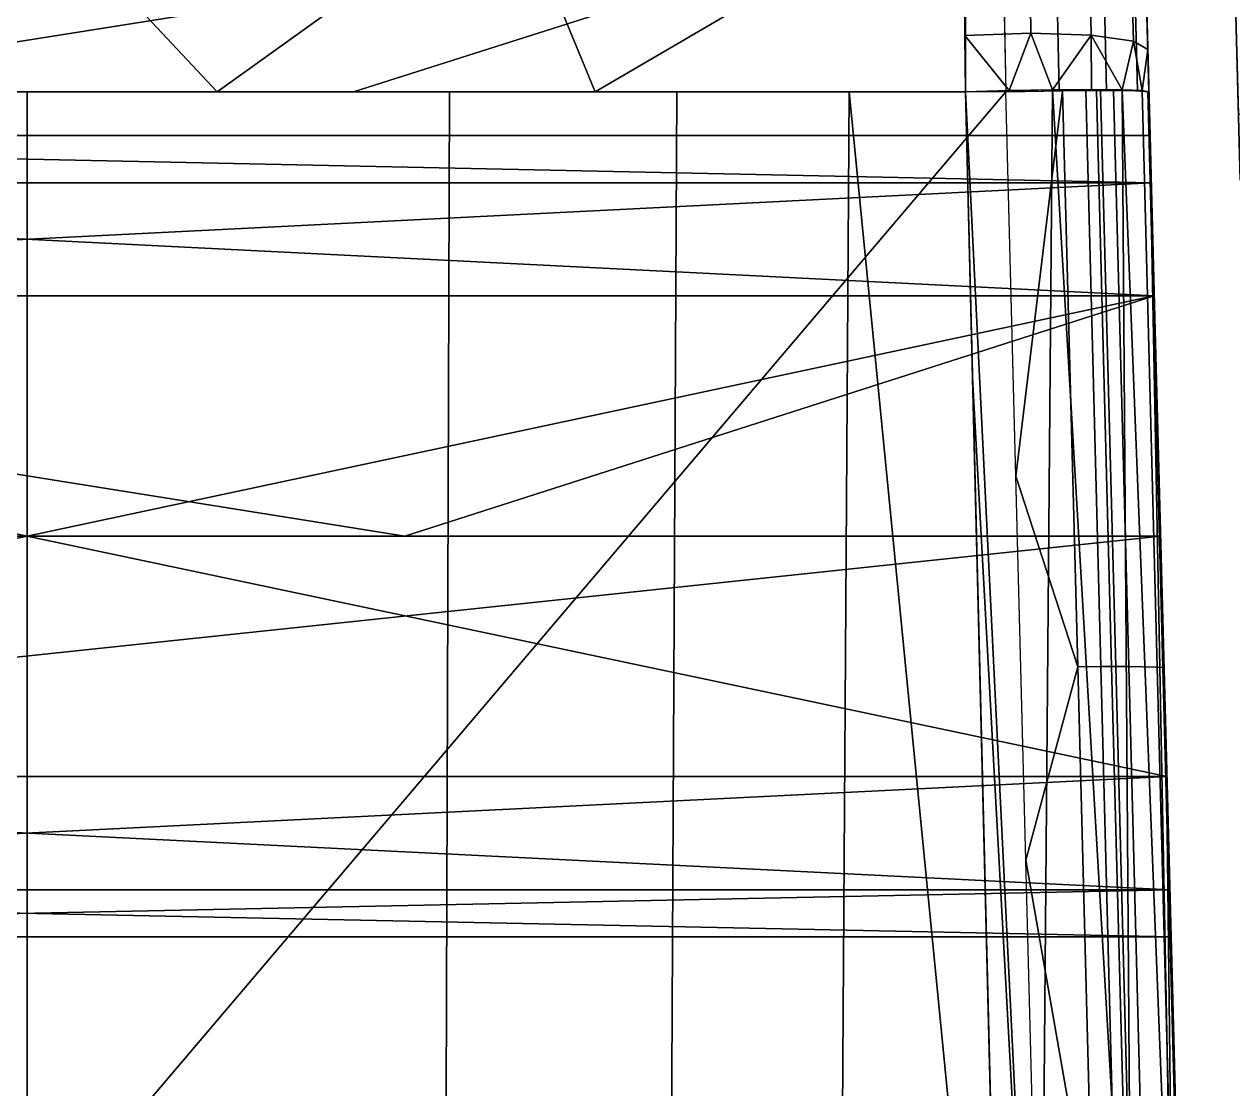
# Model space of a CAD drawing. Extents: x -17.6 to 17.7, y -17.9 to 0.1.
# Drawn here: x 0.004 to 4.225, y -10.299 to -6.579 of the extents above; entities that cross this region are included whole.
import ezdxf

# ---------------------------------------------------------------- set-up
doc = ezdxf.new("R2010")
doc.units = 0
doc.header["$MEASUREMENT"] = 0
doc.layers.add('IGES LEVEL 1', color=255, linetype='CONTINUOUS')

msp = doc.modelspace()

# ---------------------------------------------------------------- linework, layer by layer
at = {"layer": 'IGES LEVEL 1'}
for points in [[(12.3144, 0.1319, -7.5642), (12.1304, -6.8943, -7.3802), (4.1789, -4.3812, -7.4461)], [(4.1521, -3.355, 7.4729), (4.2508, -7.1246, 7.3742), (12.2182, -3.5435, 7.468)], [(12.1304, -6.8943, -7.3802), (4.2448, -6.8943, -7.3802), (4.1789, -4.3812, -7.4461)], [(3.9353, -6.9294, 2.5043), (3.9146, -6.1422, 2.5043), (3.894, -5.355, 3.6194)], [(3.894, -5.355, 3.6194), (3.9052, -5.7805, 6.2174), (3.9363, -6.9681, 4.0191)], [(3.9363, -6.9681, 4.0191), (3.9353, -6.9294, 2.5043), (3.894, -5.355, 3.6194)], [(4.2448, -6.8943, -7.3802), (4.2119, -5.6377, -7.4131), (4.2357, -6.5474, -5.6483)], [(3.9323, -6.8157, -10.3569), (3.9032, -5.7061, -9.7921), (3.9146, -6.1422, -8.4338)], [(3.9052, -5.7805, 6.2174), (3.9323, -6.8157, 6.6702), (3.9363, -6.9681, 4.0191)], [(4.2179, -5.8681, 7.4071), (4.2508, -7.1246, 7.3742), (4.2357, -6.5474, 5.6752)], [(1.6968, -6.0845, -10.3267), (3.2908, -6.0591, -10.6574), (1.9981, -6.8157, -10.5357)], [(3.2908, -6.0591, -10.6574), (3.2916, -6.8157, -10.8365), (1.9981, -6.8157, -10.5357)], [(-1.1247, -6.8157, 7.1701), (-3.3891, -6.0941, 7.0149), (3.4183, -6.0941, 7.0149)], [(1.1539, -6.8157, 7.1701), (-1.1247, -6.8157, 7.1701), (3.4183, -6.0941, 7.0149)], [(0.6786, -6.8157, -10.3843), (-0.6495, -6.8157, -10.3843), (-0.0066, -6.0845, -10.2061)], [(-0.0066, -6.0845, -10.2061), (1.6968, -6.0845, -10.3267), (0.6786, -6.8157, -10.3843)], [(1.9981, -6.8157, -10.5357), (0.6786, -6.8157, -10.3843), (1.6968, -6.0845, -10.3267)], [(3.4183, -6.0941, 7.0149), (3.4325, -6.8157, 7.1701), (1.1539, -6.8157, 7.1701)], [(3.9146, -6.1422, -6.2462), (3.9353, -6.9294, -6.2462), (3.9353, -6.9294, -8.4338), (3.9146, -6.1422, -8.4338)], [(3.9146, -6.1422, -4.0586), (3.9353, -6.9294, -4.0586), (3.9353, -6.9294, -6.2462), (3.9146, -6.1422, -6.2462)], [(3.9146, -6.1422, -1.8709), (3.9353, -6.9294, -1.8709), (3.9353, -6.9294, -4.0586), (3.9146, -6.1422, -4.0586)], [(3.9146, -6.1422, 0.3167), (3.9353, -6.9294, 0.3167), (3.9353, -6.9294, -1.8709), (3.9146, -6.1422, -1.8709)], [(3.9146, -6.1422, 2.5043), (3.9353, -6.9294, 2.5043), (3.9353, -6.9294, 0.3167), (3.9146, -6.1422, 0.3167)], [(3.9146, -6.1422, -8.4338), (3.9353, -6.9294, -8.4338), (3.9323, -6.8157, -10.3569)], [(3.2891, -6.618, -10.8201), (3.2881, -6.4232, -10.784), (3.5179, -6.4151, -10.7926), (3.5197, -6.6105, -10.8306)], [(3.5197, -6.6105, -10.8306), (3.5179, -6.4151, -10.7926), (3.7272, -6.4321, -10.7008), (3.7304, -6.6179, -10.7377)], [(3.6188, -6.8118, 7.1339), (3.6108, -6.4362, 7.0868), (3.4249, -6.4331, 7.1229), (3.4325, -6.8157, 7.1701)], [(3.784, -6.8103, 7.0254), (3.7756, -6.4556, 6.9807), (3.6108, -6.4362, 7.0868), (3.6188, -6.8118, 7.1339)], [(3.7304, -6.6179, -10.7377), (3.7272, -6.4321, -10.7008), (3.8741, -6.4711, -10.526), (3.8781, -6.6389, -10.559)], [(3.8923, -6.8117, 6.8658), (3.8841, -6.4874, 6.8252), (3.7756, -6.4556, 6.9807), (3.784, -6.8103, 7.0254)], [(3.8781, -6.6389, -10.559), (3.8741, -6.4711, -10.526), (3.9246, -6.5213, -10.316), (3.9284, -6.6675, -10.344)], [(3.9323, -6.8157, 6.6702), (3.9248, -6.5287, 6.6348), (3.8841, -6.4874, 6.8252), (3.8923, -6.8117, 6.8658)], [(3.2891, -6.618, -10.8201), (3.5197, -6.6105, -10.8306), (3.4443, -6.811, -10.8564)], [(3.4443, -6.811, -10.8564), (3.2916, -6.8157, -10.8365), (3.2891, -6.618, -10.8201)], [(3.5958, -6.808, -10.829), (3.4443, -6.811, -10.8564), (3.5197, -6.6105, -10.8306)], [(3.5197, -6.6105, -10.8306), (3.7304, -6.6179, -10.7377), (3.5958, -6.808, -10.829)], [(3.7318, -6.807, -10.7568), (3.5958, -6.808, -10.829), (3.7304, -6.6179, -10.7377)], [(3.8394, -6.808, -10.6466), (3.7318, -6.807, -10.7568), (3.7304, -6.6179, -10.7377)], [(3.7304, -6.6179, -10.7377), (3.8781, -6.6389, -10.559), (3.8394, -6.808, -10.6466)], [(3.9084, -6.811, -10.509), (3.8394, -6.808, -10.6466), (3.8781, -6.6389, -10.559)], [(3.8781, -6.6389, -10.559), (3.9284, -6.6675, -10.344), (3.9084, -6.811, -10.509)], [(3.9323, -6.8157, -10.3569), (3.9084, -6.811, -10.509), (3.9284, -6.6675, -10.344)], [(-3.5087, -10.8419, 7.2755), (0.0146, -10.8419, 7.2755), (-3.4033, -6.8157, 7.1701)], [(0.0146, -6.8157, 7.1701), (-3.4033, -6.8157, 7.1701), (0.0146, -10.8419, 7.2755)], [(1.4894, -6.8157, -10.4592), (1.4545, -17.355, -10.733), (-0.4835, -17.355, -10.6522), (-0.4956, -6.8157, -10.3765)], [(0.0146, -10.8419, 7.2755), (3.5379, -10.8419, 7.2755), (3.4325, -6.8157, 7.1701)], [(3.4325, -6.8157, 7.1701), (0.0146, -6.8157, 7.1701), (0.0146, -10.8419, 7.2755)], [(2.2839, -6.8157, -10.5888), (2.2301, -17.355, -10.8595), (1.4545, -17.355, -10.733), (1.4894, -6.8157, -10.4592)], [(2.8853, -6.8157, -10.7251), (2.8172, -17.355, -10.9926), (2.2301, -17.355, -10.8595), (2.2839, -6.8157, -10.5888)], [(2.8172, -17.355, -10.9926), (2.8853, -6.8157, -10.7251), (3.4289, -12.355, -11.0295)], [(3.2916, -6.8157, -10.8365), (3.4289, -12.355, -11.0295), (2.8853, -6.8157, -10.7251)], [(3.2916, -6.8157, -10.8365), (3.5958, -6.808, -10.829), (3.5509, -12.0908, -11.0424)], [(3.3164, -7.8148, -10.8711), (3.2916, -6.8157, -10.8365), (3.5509, -12.0908, -11.0424)], [(3.4676, -8.1578, 7.2052), (3.4325, -6.8157, 7.1701), (3.6311, -6.8116, 7.1287)], [(3.6311, -6.8116, 7.1287), (3.6839, -8.8247, 7.1815), (3.4676, -8.1578, 7.2052)], [(3.8724, -11.5242, -10.9096), (3.5509, -12.0908, -11.0424), (3.5958, -6.808, -10.829)], [(3.5958, -6.808, -10.829), (3.8394, -6.808, -10.6466), (3.8724, -11.5242, -10.9096)], [(3.6839, -8.8247, 7.1815), (3.6311, -6.8116, 7.1287), (3.7116, -6.8107, 7.0847), (3.7643, -8.8237, 7.1374)], [(3.7643, -8.8237, 7.1374), (3.7116, -6.8107, 7.0847), (3.7494, -6.8104, 7.0565), (3.8021, -8.8235, 7.1092)], [(3.8021, -8.8235, 7.1092), (3.7494, -6.8104, 7.0565), (3.7638, -6.8103, 7.0442), (3.8165, -8.8234, 7.0969)], [(3.8165, -8.8234, 7.0969), (3.7638, -6.8103, 7.0442), (3.8092, -6.8104, 6.9984), (3.862, -8.8234, 7.0511)], [(3.862, -8.8234, 7.0511), (3.8092, -6.8104, 6.9984), (3.9083, -6.8124, 6.8229), (3.961, -8.8254, 6.8756)], [(4.0189, -11.3866, -10.6968), (3.8724, -11.5242, -10.9096), (3.8394, -6.808, -10.6466)], [(3.8394, -6.808, -10.6466), (3.9323, -6.8157, -10.3569), (4.0189, -11.3866, -10.6968)], [(3.961, -8.8254, 6.8756), (3.9083, -6.8124, 6.8229), (3.9286, -6.8142, 6.7308), (3.9813, -8.8273, 6.7835)], [(3.9813, -8.8273, 6.7835), (3.9286, -6.8142, 6.7308), (3.9323, -6.8157, 6.6702), (3.985, -8.8288, 6.723)], [(3.9323, -6.8157, -10.3569), (3.9921, -9.0985, -10.437), (4.0189, -11.3866, -10.6968)], [(3.9622, -7.9571, -10.3969), (3.9323, -6.8157, -10.3569), (3.9559, -7.7167, -8.4338)], [(3.9323, -6.8157, 6.6702), (3.9674, -8.1578, 6.7054), (3.9509, -7.5281, 5.1391)], [(3.9509, -7.5281, 5.1391), (3.9363, -6.9681, 4.0191), (3.9323, -6.8157, 6.6702)], [(3.9353, -6.9294, -8.4338), (3.9559, -7.7167, -8.4338), (3.9323, -6.8157, -10.3569)], [(3.9353, -6.9294, -6.2462), (3.9559, -7.7167, -6.2462), (3.9559, -7.7167, -8.4338), (3.9353, -6.9294, -8.4338)], [(3.9353, -6.9294, -4.0586), (3.9559, -7.7167, -4.0586), (3.9559, -7.7167, -6.2462), (3.9353, -6.9294, -6.2462)], [(3.9353, -6.9294, -1.8709), (3.9559, -7.7167, -1.8709), (3.9559, -7.7167, -4.0586), (3.9353, -6.9294, -4.0586)], [(3.9353, -6.9294, 0.3167), (3.9559, -7.7167, 0.3167), (3.9559, -7.7167, -1.8709), (3.9353, -6.9294, -1.8709)], [(3.9559, -7.7167, 0.3167), (3.9353, -6.9294, 0.3167), (3.9353, -6.9294, 2.5043)], [(3.9363, -6.9681, 4.0191), (3.9509, -7.5281, 2.8991), (3.9353, -6.9294, 2.5043)], [(3.9509, -7.5281, 2.8991), (3.9729, -8.3681, 2.6191), (3.9353, -6.9294, 2.5043)], [(3.9559, -7.7167, 0.3167), (3.9353, -6.9294, 2.5043), (3.9729, -8.3681, 2.6191)], [(-3.9114, -7.1328, 4.6779), (-3.9071, -6.9681, 4.0191), (3.9406, -7.1328, 4.6779)], [(-3.9071, -6.9681, 4.0191), (-3.9114, -7.1328, 3.3602), (3.9406, -7.1328, 3.3602)], [(3.9406, -7.1328, 3.3602), (3.9363, -6.9681, 4.0191), (-3.9071, -6.9681, 4.0191)], [(3.9363, -6.9681, 4.0191), (3.9406, -7.1328, 4.6779), (-3.9071, -6.9681, 4.0191)], [(-3.9218, -7.5281, 5.1391), (-3.9114, -7.1328, 4.6779), (3.9509, -7.5281, 5.1391)], [(-3.9114, -7.1328, 3.3602), (-3.9218, -7.5281, 2.8991), (3.9406, -7.1328, 3.3602)], [(3.9509, -7.5281, 2.8991), (3.9406, -7.1328, 3.3602), (-3.9218, -7.5281, 2.8991)], [(3.9406, -7.1328, 4.6779), (3.9509, -7.5281, 5.1391), (-3.9114, -7.1328, 4.6779)], [(-3.9218, -7.5281, 2.8991), (-3.9438, -8.3681, 2.6191), (0.0146, -8.3681, 2.6191)], [(1.334, -8.3681, 5.4191), (-1.3049, -8.3681, 5.4191), (-3.9218, -7.5281, 5.1391)], [(3.9509, -7.5281, 5.1391), (1.334, -8.3681, 5.4191), (-3.9218, -7.5281, 5.1391)], [(-3.9218, -7.5281, 2.8991), (0.0146, -8.3681, 2.6191), (3.9509, -7.5281, 2.8991)], [(3.9729, -8.3681, 2.6191), (3.9509, -7.5281, 2.8991), (0.0146, -8.3681, 2.6191)], [(3.9729, -8.3681, 5.4191), (1.334, -8.3681, 5.4191), (3.9509, -7.5281, 5.1391)], [(3.9729, -8.3681, 5.4191), (3.9509, -7.5281, 5.1391), (3.9674, -8.1578, 6.7054)], [(3.9559, -7.7167, -6.2462), (3.9765, -8.5039, -6.2462), (3.9765, -8.5039, -8.4338), (3.9559, -7.7167, -8.4338)], [(3.9559, -7.7167, -4.0586), (3.9765, -8.5039, -4.0586), (3.9765, -8.5039, -6.2462), (3.9559, -7.7167, -6.2462)], [(3.9559, -7.7167, -1.8709), (3.9765, -8.5039, -1.8709), (3.9765, -8.5039, -4.0586), (3.9559, -7.7167, -4.0586)], [(3.9559, -7.7167, 0.3167), (3.9765, -8.5039, 0.3167), (3.9765, -8.5039, -1.8709), (3.9559, -7.7167, -1.8709)], [(3.9559, -7.7167, -8.4338), (3.9765, -8.5039, -8.4338), (3.9622, -7.9571, -10.3969)], [(3.9765, -8.5039, 0.3167), (3.9559, -7.7167, 0.3167), (3.9729, -8.3681, 2.6191)], [(3.4155, -11.8112, -11.0104), (3.3164, -7.8148, -10.8711), (3.5509, -12.0908, -11.0424)], [(3.9921, -9.0985, -10.437), (3.9622, -7.9571, -10.3969), (3.9765, -8.5039, -8.4338)], [(3.5027, -9.4998, 7.2404), (3.4676, -8.1578, 7.2052), (3.6839, -8.8247, 7.1815)], [(3.9674, -8.1578, 6.7054), (4.0026, -9.4998, 6.7405), (3.9729, -8.3681, 5.4191)], [(-3.9438, -8.3681, 2.6191), (-3.9658, -9.2081, 2.8991), (3.9729, -8.3681, 2.6191)], [(-3.9658, -9.2081, 5.1391), (-3.9438, -8.3681, 5.4191), (0.0146, -8.3681, 5.4191)], [(3.9949, -9.2081, 2.8991), (3.9729, -8.3681, 2.6191), (-3.9658, -9.2081, 2.8991)], [(-3.9658, -9.2081, 5.1391), (0.0146, -8.3681, 5.4191), (3.9949, -9.2081, 5.1391)], [(0.0146, -8.3681, 5.4191), (3.9729, -8.3681, 5.4191), (3.9949, -9.2081, 5.1391)], [(3.9729, -8.3681, 2.6191), (3.9949, -9.2081, 2.8991), (3.9765, -8.5039, 0.3167)], [(3.9949, -9.2081, 5.1391), (3.9729, -8.3681, 5.4191), (4.0026, -9.4998, 6.7405)], [(3.9765, -8.5039, -6.2462), (3.9971, -9.2911, -6.2462), (3.9971, -9.2911, -8.4338), (3.9765, -8.5039, -8.4338)], [(3.9765, -8.5039, -4.0586), (3.9971, -9.2911, -4.0586), (3.9971, -9.2911, -6.2462), (3.9765, -8.5039, -6.2462)], [(3.9765, -8.5039, -1.8709), (3.9971, -9.2911, -1.8709), (3.9971, -9.2911, -4.0586), (3.9765, -8.5039, -4.0586)], [(3.9765, -8.5039, 0.3167), (3.9971, -9.2911, 0.3167), (3.9971, -9.2911, -1.8709), (3.9765, -8.5039, -1.8709)], [(3.9765, -8.5039, -8.4338), (3.9971, -9.2911, -8.4338), (3.9921, -9.0985, -10.437)], [(3.9971, -9.2911, 0.3167), (3.9765, -8.5039, 0.3167), (3.9949, -9.2081, 2.8991)], [(3.6839, -8.8247, 7.1815), (3.7366, -10.8378, 7.2342), (3.5027, -9.4998, 7.2404)], [(3.7366, -10.8378, 7.2342), (3.6839, -8.8247, 7.1815), (3.7643, -8.8237, 7.1374), (3.817, -10.8368, 7.1901)], [(3.817, -10.8368, 7.1901), (3.7643, -8.8237, 7.1374), (3.8021, -8.8235, 7.1092), (3.8549, -10.8366, 7.1619)], [(3.8549, -10.8366, 7.1619), (3.8021, -8.8235, 7.1092), (3.8165, -8.8234, 7.0969), (3.8693, -10.8365, 7.1496)], [(3.8693, -10.8365, 7.1496), (3.8165, -8.8234, 7.0969), (3.862, -8.8234, 7.0511), (3.9147, -10.8365, 7.1038)], [(3.9147, -10.8365, 7.1038), (3.862, -8.8234, 7.0511), (3.961, -8.8254, 6.8756), (4.0137, -10.8385, 6.9283)], [(4.0137, -10.8385, 6.9283), (3.961, -8.8254, 6.8756), (3.9813, -8.8273, 6.7835), (4.034, -10.8404, 6.8362)], [(4.034, -10.8404, 6.8362), (3.9813, -8.8273, 6.7835), (3.985, -8.8288, 6.723), (4.0377, -10.8419, 6.7757)], [(4.0518, -11.3812, -10.5177), (4.0189, -11.3866, -10.6968), (3.9921, -9.0985, -10.437)], [(4.0219, -10.2398, -10.4773), (3.9921, -9.0985, -10.437), (3.9971, -9.2911, -8.4338)], [(-3.9658, -9.2081, 2.8991), (-3.9761, -9.6034, 3.3602), (3.9949, -9.2081, 2.8991)], [(-3.9761, -9.6034, 4.6779), (-3.9658, -9.2081, 5.1391), (4.0053, -9.6034, 4.6779)], [(4.0053, -9.6034, 3.3602), (3.9949, -9.2081, 2.8991), (-3.9761, -9.6034, 3.3602)], [(3.9949, -9.2081, 5.1391), (4.0053, -9.6034, 4.6779), (-3.9658, -9.2081, 5.1391)], [(3.9949, -9.2081, 2.8991), (4.0096, -9.7681, 4.0191), (4.0177, -10.0783, 2.5043)], [(4.0096, -9.7681, 4.0191), (3.9949, -9.2081, 5.1391), (4.0177, -10.0783, 4.692)], [(4.0177, -10.0783, 2.5043), (3.9971, -9.2911, 0.3167), (3.9949, -9.2081, 2.8991)], [(4.0026, -9.4998, 6.7405), (4.0177, -10.0783, 4.692), (3.9949, -9.2081, 5.1391)], [(3.9971, -9.2911, -6.2462), (4.0177, -10.0783, -6.2462), (4.0177, -10.0783, -8.4338), (3.9971, -9.2911, -8.4338)], [(3.9971, -9.2911, -4.0586), (4.0177, -10.0783, -4.0586), (4.0177, -10.0783, -6.2462), (3.9971, -9.2911, -6.2462)], [(3.9971, -9.2911, -1.8709), (4.0177, -10.0783, -1.8709), (4.0177, -10.0783, -4.0586), (3.9971, -9.2911, -4.0586)], [(3.9971, -9.2911, 0.3167), (4.0177, -10.0783, 0.3167), (4.0177, -10.0783, -1.8709), (3.9971, -9.2911, -1.8709)], [(4.0177, -10.0783, 2.5043), (4.0177, -10.0783, 0.3167), (3.9971, -9.2911, 0.3167)], [(3.9971, -9.2911, -8.4338), (4.0177, -10.0783, -8.4338), (4.0219, -10.2398, -10.4773)], [(3.5379, -10.8419, 7.2755), (3.5027, -9.4998, 7.2404), (3.7366, -10.8378, 7.2342)], [(4.0026, -9.4998, 6.7405), (4.0377, -10.8419, 6.7757), (4.0177, -10.0783, 4.692)], [(-3.9761, -9.6034, 3.3602), (-3.9804, -9.7681, 4.0191), (4.0096, -9.7681, 4.0191)], [(-3.9804, -9.7681, 4.0191), (-3.9761, -9.6034, 4.6779), (4.0053, -9.6034, 4.6779)], [(4.0053, -9.6034, 4.6779), (4.0096, -9.7681, 4.0191), (-3.9804, -9.7681, 4.0191)], [(4.0096, -9.7681, 4.0191), (4.0053, -9.6034, 3.3602), (-3.9761, -9.6034, 3.3602)], [(4.0177, -10.0783, 4.692), (4.0177, -10.0783, 2.5043), (4.0096, -9.7681, 4.0191)], [(4.0177, -10.0783, -6.2462), (4.0383, -10.8655, -6.2462), (4.0383, -10.8655, -8.4338), (4.0177, -10.0783, -8.4338)], [(4.0177, -10.0783, -4.0586), (4.0383, -10.8655, -4.0586), (4.0383, -10.8655, -6.2462), (4.0177, -10.0783, -6.2462)], [(4.0177, -10.0783, -1.8709), (4.0383, -10.8655, -1.8709), (4.0383, -10.8655, -4.0586), (4.0177, -10.0783, -4.0586)], [(4.0177, -10.0783, 0.3167), (4.0383, -10.8655, 0.3167), (4.0383, -10.8655, -1.8709), (4.0177, -10.0783, -1.8709)], [(4.0177, -10.0783, 2.5043), (4.0383, -10.8655, 2.5043), (4.0383, -10.8655, 0.3167), (4.0177, -10.0783, 0.3167)], [(4.0177, -10.0783, 4.692), (4.0383, -10.8655, 4.692), (4.0383, -10.8655, 2.5043), (4.0177, -10.0783, 2.5043)], [(4.0177, -10.0783, -8.4338), (4.0383, -10.8655, -8.4338), (4.0219, -10.2398, -10.4773)], [(4.0383, -10.8655, 4.692), (4.0177, -10.0783, 4.692), (4.0377, -10.8419, 6.7757)], [(4.0518, -11.3812, -10.5177), (4.0219, -10.2398, -10.4773), (4.0383, -10.8655, -8.4338)]]:
    msp.add_3dface(points, dxfattribs=at)

doc.saveas('drawing.dxf')
